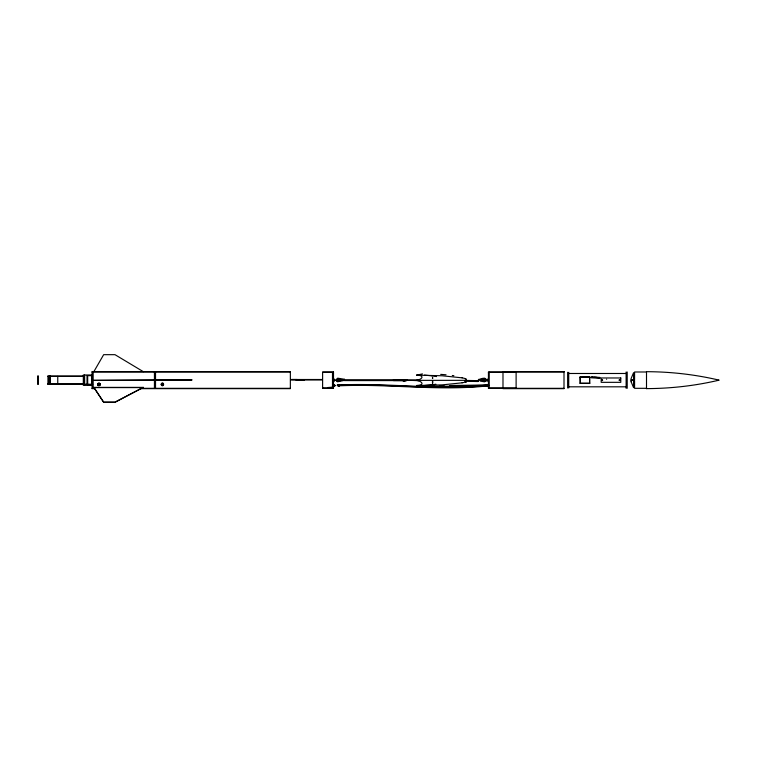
<?xml version="1.0" encoding="UTF-8"?>
<svg xmlns="http://www.w3.org/2000/svg" width="757" height="757" viewBox="0 0 757 757"><rect width="100%" height="100%" fill="white"/><g stroke="black" fill="none" stroke-linecap="round" stroke-linejoin="round"><path stroke-width="1.14" d="M98.883 384.528C101.949 384.584 95.959 385.682 99.404 384.178M162.329 384.849L161.884 384.868A1.088 0.965 0 0 1 161.894 383.212A1.088 0.965 0 0 1 163.521 384.054A1.088 0.965 0 0 1 161.894 384.897C162.272 385.994 163.701 382.597 161.601 384.537C163.976 382.588 162.727 387.338 163.162 384.329C163.503 385.058 161.657 384.83 162.339 384.528M98.438 384.755L99.12 383.685L99.631 384.215L98.145 384.537L98.93 384.83M162.329 384.66L161.799 384.13L163.162 384.338M98.382 384.556L98.874 384.66M407.313 380.345L406.992 380.468A5.706 1.949 0 0 1 404.55 380.752A2.914 0.994 0 0 1 402.875 380.601L402.459 380.355L403.595 380.222A7.882 1.637 0 0 1 406.367 380.251L407.313 380.317L406.377 380.298A7.882 1.098 0 0 0 403.595 380.251L402.44 380.374L465.441 380.336M343.754 380.506L337.603 381.765L336.468 381.121L336.326 379.598L337.688 378.169L344.463 379.266M336.326 380.033L336.515 379.342M336.326 380.468L337.688 379.039L344.463 380.137M479.522 379.229C481.395 378.718 486.704 376.626 485.985 380.336L484.508 380.941L480.127 380.194M486.183 379.815L485.985 381.206L484.508 381.812L480.127 381.064M93.849 371.668L103.662 354.673L114.988 354.673L143.319 371.668M393.413 380.591L404.579 380.601A5.706 1.183 0 0 0 406.973 380.402L406.992 380.44A5.706 1.571 0 0 1 404.55 380.676A2.914 0.804 0 0 1 402.875 380.553L403.595 380.184A7.882 2.697 0 0 1 406.367 380.194L418.867 380.686M161.705 384.338L162.339 384.083M333.421 386.032L334.585 385.928L333.421 385.928M338.067 384.84L339.373 384.726L339.373 386.032L338.067 386.032L338.18 384.726L338.18 385.928L339.373 385.928M580.042 377.1L589.627 376.882L589.627 383.421L580.259 383.421L580.042 377.1L589.845 377.1M606.66 379.248L606.565 379.219M161.78 384.253L162.414 384.064M98.599 384.14L98.826 383.998M404.55 380.582A2.914 0.606 0 0 1 402.875 380.497L407.228 380.364M465.782 381.802L466 382.162M93.849 387.385L103.662 402.109L114.988 402.109L143.319 387.385L114.988 402.327L103.662 402.327L93.849 387.385L143.31 387.385M486.41 379.825L483.023 380.146L486.41 380.478M336.004 380.478L338.701 380.146L336.004 379.825M422.472 386.751L416.653 385.531C424.298 385.455 423.248 381.632 416.653 380.336C423.248 379.03 424.298 375.207 416.653 375.131L422.472 373.911M462.13 382.824L442.135 384.887L416.653 385.531M479.522 380.099C481.547 379.919 484.792 377.658 486.136 380.137M162.528 384.83L162.973 384.31M406.992 380.411L407.067 380.383A5.706 0.795 0 0 1 404.55 380.506L402.487 380.364M402.743 380.317L403.595 380.298A7.882 0.549 0 0 1 406.367 380.307L407.313 380.317L406.377 380.213M432.077 384.83L424.44 385.531M403.093 380.194L403.595 380.146A7.882 2.176 0 0 1 406.367 380.222M338.445 379.834L338.445 380.468M483.345 380.478L483.345 379.825M98.94 384.064L99.716 384.338M162.31 383.988L162.594 383.998M444.293 386.042L439.013 386.392M488.634 384.944C438.748 390.442 388.871 382.692 338.937 384.944M488.634 385.379C438.748 390.877 388.871 383.127 338.937 385.379M488.634 385.815C438.748 391.312 388.871 383.562 338.937 385.815M462.177 385.786L464.429 385.71M464.429 385.71L487.499 385.398M462.186 385.786L450.018 385.947M646.506 388.615C670.939 388.549 695.352 385.748 719.15 380.146C695.352 374.554 670.939 371.744 646.506 371.687L646.506 388.653M418.867 379.976L407.313 380.326M487.499 384.963L450.018 385.512M487.499 385.833L433.657 386.373M473.097 385.559L474.232 385.55M92.061 371.98L290.357 371.98M564.003 371.98L488.435 371.98L488.435 388.322L564.003 388.322M646.506 371.99L634.584 371.99L634.584 379.711L631.101 379.986A3.842 3.842 0 0 0 631.101 380.317L634.584 380.582L634.584 388.313L646.506 388.313M322.614 372.321L333.506 372.321M488.435 372.321L516.113 372.321M568.725 373.485L626.124 373.485M92.411 375.652L87.68 375.652L87.68 384.632L92.411 384.641M47.956 376.059L83.279 376.059M47.956 376.38L83.279 376.38M291.833 379.503L322.491 379.494M290.489 379.503L297.198 379.503M344.463 379.721L405.232 379.721M290.489 379.929L322.491 379.929M295.883 379.929L304.494 379.929M344.463 380.591L405.232 380.591M580.042 383.203L589.845 383.203M47.956 383.913L83.279 383.913M47.956 384.244L92.695 384.244M162.547 384.66L163.039 384.556L162.547 384.395M333.421 384.84L334.585 384.726L334.471 386.032M334.537 385.058L333.487 385.058L334.537 385.275M337.234 385.058L338.502 385.058L337.234 385.275M335.408 385.493L334.14 385.493L335.408 385.71M338.114 385.493L339.155 385.493L338.114 385.71M568.725 386.818L626.124 386.818M331.963 387.234L328.046 387.537M93.849 387.603L143.31 387.603M328.046 387.556L332.399 387.556M322.614 387.981L333.506 387.981M488.435 387.981L516.113 387.981M92.061 388.322L94.426 388.322M140.461 388.322L290.357 388.322M94.426 388.653L92.061 388.653L92.061 371.649L290.357 371.649L290.357 388.653L140.461 388.653M393.413 379.721L404.579 379.73M416.653 375.131L442.135 375.775L462.13 377.847M591.17 376.891L599.979 377.44M591.17 377.327L594.415 377.355M591.179 377.771L599.913 378.311M592.192 377.336L592.674 377.336M478.046 380.648L464.789 380.402M478.046 381.519L464.789 381.273M594.425 377.365L597.046 377.497M594.86 377.374L595.702 377.412M343.754 379.806L339.022 380.913L336.468 380.251M424.44 375.131L432.077 375.832M440.669 374.374L446.053 374.781M596.147 377.431L598.002 377.592M402.648 380.421L403.159 380.468M99.091 384.395L99.593 384.348M597.954 377.592L598.976 377.724M452.298 375.5L453.869 375.699M598.919 377.715L599.979 377.885M631.101 381.765L633.581 387.65L633.581 380.582M336.326 379.598L336.468 380.686M486.136 379.702L486.183 380.695M633.864 379.711L633.864 380.582M633.581 379.711L633.581 372.662L631.101 378.538L631.101 381.746M631.754 379.711L631.754 380.582M627.212 371.999L627.212 388.303M626.124 371.999L626.124 388.303M589.627 376.882L589.627 383.421M580.259 376.882L580.259 383.421M568.725 372.321L568.725 387.981M567.636 372.321L567.636 387.981M516.113 371.98L516.113 388.322M489.23 372.321L489.23 387.981M487.347 379.087L487.347 381.216M478.452 379.314L478.452 380.09M478.046 380.705L478.046 381.471M433.685 384.982L433.685 386.657M432.786 377.743L432.786 378.311M432.786 381.367L432.786 383.174M432.455 377.743L432.455 378.311M432.455 381.367L432.455 383.174M431.509 384.982L431.509 386.657M404.579 379.777L404.579 380.553M344.463 379.314L344.463 380.544M334.376 379.087L334.376 381.216M333.269 372.482L333.269 387.821M332.484 372.482L332.484 387.821M162.547 384.215L162.547 385.275M162.329 384.215L162.329 385.275M155.526 371.98L155.526 388.322M154.437 371.98L154.437 388.322M99.091 384.215L99.091 385.275M98.874 384.215L98.874 385.275M93.158 371.98L93.158 388.322M87.027 375.671L87.027 384.632M84.642 375.235L84.642 385.058M84.358 375.235L84.358 385.058M57.759 376.399L57.759 383.903M50.132 375.813L50.132 384.49M49.915 375.813L49.915 384.49M49.044 376.399L49.044 383.903M47.956 376.078L47.956 384.225M38.181 375.917L38.181 384.386M37.85 375.917L37.85 384.386M432.067 375.86A38.9 33.696 0 0 1 436.515 376.579M465.451 382.001A20.713 17.931 0 0 1 462.12 382.796M465.867 380.497A2.46 1.779 35.3 0 1 466.085 380.705M435.89 384.215A38.9 33.696 0 0 1 432.067 384.802M462.12 377.866A20.713 17.931 0 0 1 465.451 378.67M465.905 378.737A0.975 0.833 -59.1 0 1 466.265 379.408M466.085 379.957A2.46 1.779 -35.3 0 1 465.867 380.165M601.73 380.109C603.206 381.85 602.534 378.254 601.73 380.109M619.16 380.109C620.636 381.84 620.021 378.197 619.16 380.109M98.117 384.698C99.792 385.928 99.678 385.635 98.126 384.613M161.572 384.698L162.594 385.512L161.572 384.688M98.391 384.83L98.429 384.868A1.088 0.965 0 0 0 100.075 384.054A1.088 0.965 0 0 0 98.438 383.212A1.088 0.965 0 0 0 98.438 384.897M161.913 383.903L161.884 383.941A1.088 0.965 0 0 0 161.894 385.597A1.088 0.965 0 0 0 163.521 384.755A1.088 0.965 0 0 0 161.894 383.913M564.003 371.649L502.989 371.649L502.989 388.653L564.003 388.653L564.003 371.649M333.506 371.98L322.614 371.98L322.614 388.322L333.506 388.322L333.506 371.98M92.032 374.98L83.317 374.98L83.317 385.322L92.032 385.322L92.032 374.98M620.787 377.97L601.181 377.97L601.181 382.332L620.787 382.332L620.787 377.97M191.881 379.929L93.83 380.364L191.881 379.929M98.438 385.095A1.088 0.965 0 0 0 100.075 384.253A1.088 0.965 0 0 0 98.438 383.421A1.088 0.965 0 0 0 98.438 385.095M98.438 385.398A1.088 0.965 0 0 0 100.075 384.556A1.088 0.965 0 0 0 98.438 383.714A1.088 0.965 0 0 0 98.438 385.398M98.438 385.597A1.088 0.965 0 0 0 100.075 384.755A1.088 0.965 0 0 0 98.438 383.913A1.088 0.965 0 0 0 98.438 385.597M161.894 385.398A1.088 0.965 0 0 0 163.521 384.556A1.088 0.965 0 0 0 161.894 383.714A1.088 0.965 0 0 0 161.894 385.398M161.894 385.095A1.088 0.965 0 0 0 163.521 384.253A1.088 0.965 0 0 0 161.894 383.421A1.088 0.965 0 0 0 161.894 385.095M465.905 381.935A0.975 0.833 59.1 0 0 466.265 381.254A0.975 0.757 33.1 0 1 465.877 381.888"/></g></svg>
